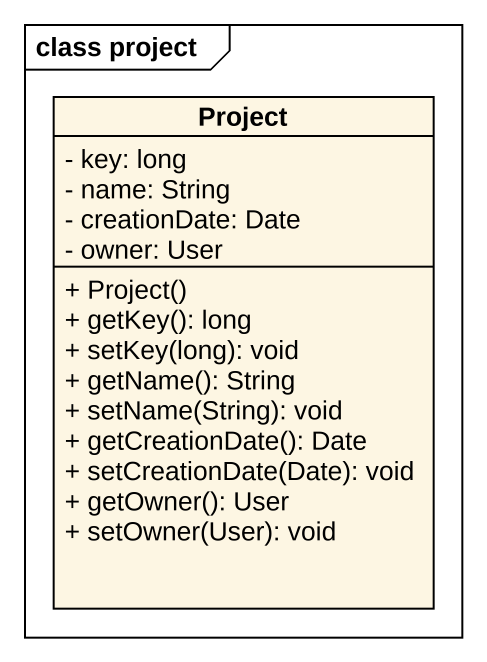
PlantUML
@startuml
mainframe class project
hide circle
hide empty members
skinparam classAttributeIconSize 0
class Project {
  - key: long
  - name: String
  - creationDate: Date
  - owner: User
  + Project()
  + getKey(): long
  + setKey(long): void
  + getName(): String
  + setName(String): void
  + getCreationDate(): Date
  + setCreationDate(Date): void
  + getOwner(): User
  + setOwner(User): void
}
@enduml
